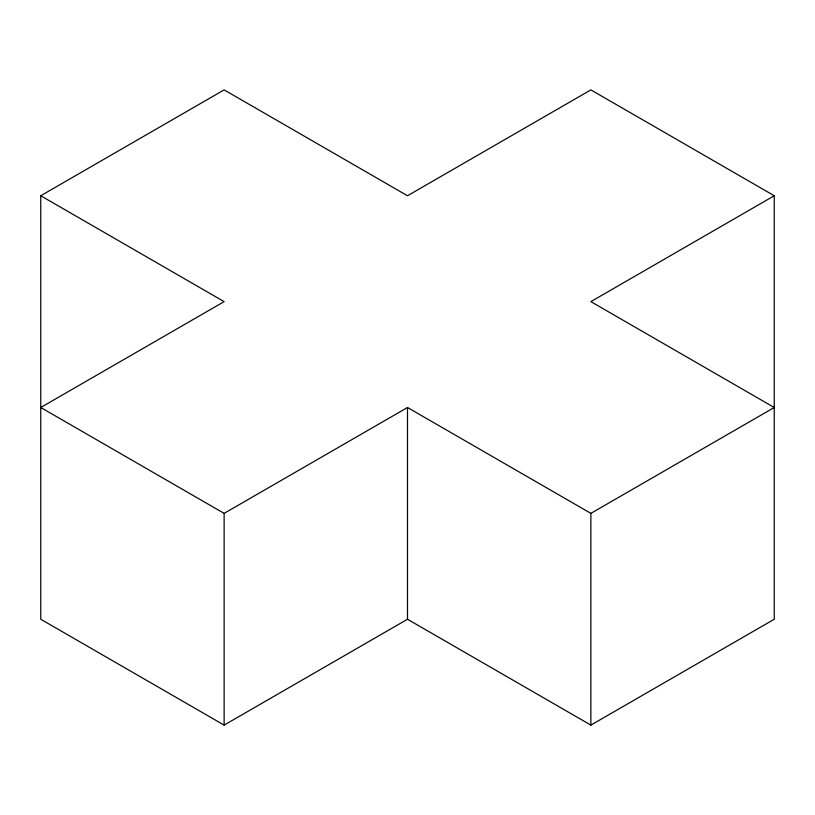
<?xml version="1.0" encoding="UTF-8"?>
<svg xmlns="http://www.w3.org/2000/svg" width="815" height="815" viewBox="0 0 815 815"><rect width="100%" height="100%" fill="white"/><g stroke="black" fill="none" stroke-linecap="round" stroke-linejoin="round"><path stroke-width="1.22" d="M40.75 195.753L224.125 89.884L407.5 195.753L590.875 89.884L774.25 195.753L774.25 619.247L590.875 725.116L407.5 619.247L224.125 725.116L40.75 619.247L40.75 195.753L224.125 301.632L40.75 407.5L224.125 513.369L407.5 407.5L590.875 513.369L774.25 407.5L590.875 301.632L774.25 195.753M590.875 513.369L590.875 725.116M407.5 407.5L407.5 619.247M224.125 513.369L224.125 725.116"/></g></svg>
